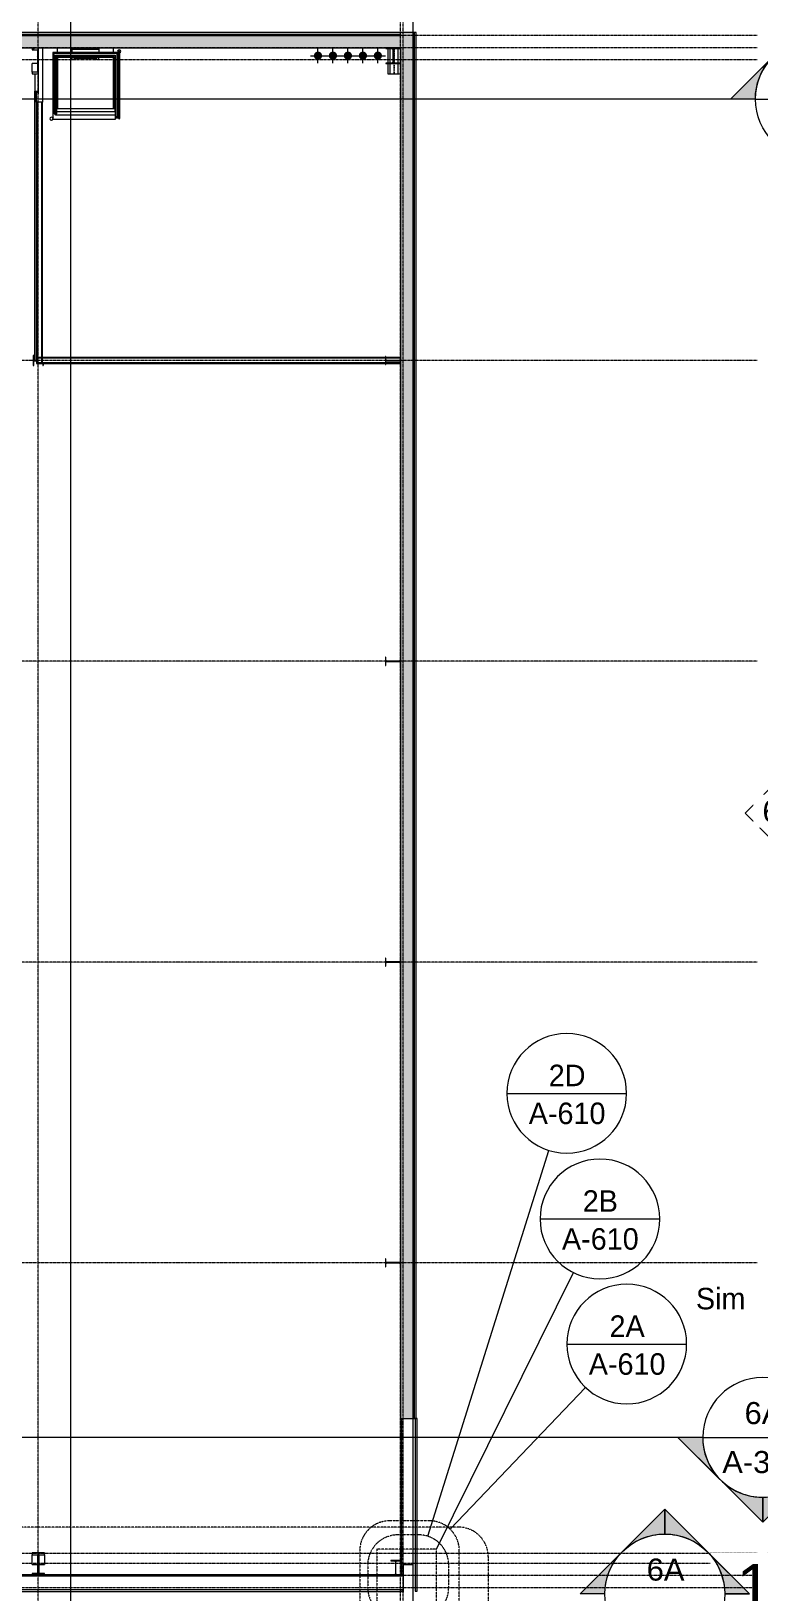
# Model space of a CAD drawing. Header units: inches. Extents: x 21290 to 29202, y -23522 to -20467.
# Drawn here: x 25975 to 26558, y -22373 to -21121 of the extents above; entities that cross this region are included whole.
import ezdxf

# ---------------------------------------------------------------- set-up
doc = ezdxf.new("R2010")
doc.units = ezdxf.units.IN
doc.header["$MEASUREMENT"] = 0
for name, pattern in [('Dash Dot 3_16_', [0.3125, 0.1875, -0.0625, 0, -0.0625]), ('Grid Line 1_2_', [0.875, 0.5, -0.125, 0.125, -0.125]), ('Hidden 1_8_', [0.1875, 0.125, -0.0625])]:
    doc.linetypes.add(name, pattern=pattern)
for name, color, linetype, lineweight in [('A-ANNO-SYMB', 150, 'Continuous', 9), ('A-AREA', 32, 'Continuous', 9), ('A-GLAZ', 151, 'Continuous', 9), ('A-ROOF', 132, 'Continuous', 9), ('A-WALL', 113, 'Continuous', 9), ('A-WALL-PATT', 111, 'Continuous', 25), ('E-POWR-CNTR', 130, 'Continuous', 9), ('E-POWR-DROP', 130, 'Continuous', 9), ('G-ANNO-SYMB', 111, 'Continuous', 9), ('I-WALL', 2, 'Continuous', 9), ('Q-SPCQ', 91, 'Continuous', 9), ('S-BEAM', 12, 'Continuous', 9), ('S-COLS', 52, 'Continuous', 9), ('S-GRID', 1, 'Continuous', 9), ('S-GRID-IDEN', 1, 'Continuous', 9)]:
    doc.layers.add(name, color=color, linetype=linetype, lineweight=lineweight)
doc.styles.add('Arial', font='arial.ttf', dxfattribs={"height": 35.407186})
doc.styles.add('Arial_1', font='arial.ttf', dxfattribs={"height": 17.703593})
doc.styles.add('Century Gothic', font='GOTHIC.TTF', dxfattribs={"height": 17.245342})
pattern_1 = [(45, (0, 0), (-19.00703, 19.00703), []), (45, (0, 28.8), (-19.00703, 19.00703), [])]
pattern_2 = [(0, (0, 0), (61.44, 15.36), [2.534, -43.546, 2.534, -43.546, -245.76]), (0, (0, 0), (61.44, 15.36), [-92.16, 2.534, -89.626, 2.534, -43.546, -107.52]), (0, (0, 0), (61.44, 15.36), [-230.4, 2.534, -28.186, 2.534, -74.266]), (120, (23.04, 7.68), (-44.02215, 45.528601), [2.534, -43.546, 2.534, -43.546, -245.76]), (120, (23.04, 7.68), (-44.02215, 45.528601), [-92.16, 2.534, -89.626, 2.534, -43.546, -107.52]), (120, (23.04, 7.68), (-44.02215, 45.528601), [-230.4, 2.534, -28.186, 2.534, -74.266]), (240, (30.72, 38.4), (-17.41785, -60.888601), [2.534, -43.546, 2.534, -43.546, -245.76]), (240, (30.72, 38.4), (-17.41785, -60.888601), [-92.16, 2.534, -89.626, 2.534, -43.546, -107.52]), (240, (30.72, 38.4), (-17.41785, -60.888601), [-230.4, 2.534, -28.186, 2.534, -74.266])]
pattern_3 = [(161.57, (0.96, 0.96), (-7.6802237, -0.0009796), [0, -54.643, 6.067, 0]), (18.43, (-0.96, 0.96), (-7.6802237, 0.0009796), [0, -54.643, 6.067, 0]), (108.43, (0.96, 0.96), (3.8382953, -19.20136532), [18.211, -42.499]), (71.57, (-0.96, 0.96), (3.8382953, 19.20136532), [18.211, -42.499])]
pattern_4 = [(0, (0, 0), (0, 24), []), (90, (0, 0), (-24, 1e-15), [])]
pattern_5 = [(225, (25980.89, -22360.053), (19.00703, -19.00703), []), (225, (25980.89, -22388.853), (19.00703, -19.00703), [])]

# ---------------------------------------------------------------- blocks, each defined once
blk = doc.blocks.new('W-Wide Flange - W18X40-1630767-Roof Low')
at = {"layer": 'S-BEAM', "color": 8}
for p, q in [((-108.1, -3), (-108.1, 0)), ((-108.1, -3), (108.1, -3)), ((108.1, -1.6), (108.1, -3))]:
    blk.add_line(p, q, dxfattribs=at)
at = {"layer": 'S-BEAM', "color": 8, "linetype": 'Hidden 1_8_'}
blk.add_line((-108.1, -0.2), (-107, -0.2), dxfattribs=at)
blk = doc.blocks.new('W-Wide Flange - W12X26-1530486-Roof Low')
at = {"layer": 'S-BEAM', "color": 8}
for p, q in [((-129.7, 3.2), (-118.1, 3.2)), ((-117.6, 3.2), (-109.1, 3.2)), ((-129.7, -3.2), (-118.1, -3.2)), ((-117.6, -3.2), (-109.1, -3.2))]:
    blk.add_line(p, q, dxfattribs=at)
at = {"layer": 'S-BEAM', "color": 8, "linetype": 'Hidden 1_8_'}
for p, q in [((-129.7, 0.1), (-118.1, 0.1)), ((-117.6, 0.1), (-109.1, 0.1)), ((-129.6, -0.1), (-118.2, -0.1)), ((-117.6, -0.1), (-109.1, -0.1))]:
    blk.add_line(p, q, dxfattribs=at)
blk = doc.blocks.new('columns and girder2 - one-V10-Roof Low')
at = {"layer": 'S-BEAM'}
h = blk.add_hatch(dxfattribs=at)
h.set_pattern_fill('FP_19', color=8, style=0, pattern_type=2)
h.set_pattern_definition(pattern_5)
h.paths.add_polyline_path([(5, -1.3), (-5, -1.3), (-5, -2), (5, -2)], flags=0)
h.paths.add_polyline_path([(3, -17), (-5, -17), (-5, -18.5), (5, -18.5), (5, -17)], flags=0)
h.paths.add_polyline_path([(0, -1204.9), (0, -1206.4), (5, -1206.4), (5, -1204.9), (3, -1204.9)], flags=0)
h.paths.add_polyline_path([(5, -1224.3), (0, -1224.3), (0, -1225.8), (5, -1225.8)], flags=0)
h = blk.add_hatch(dxfattribs=at)
h.set_pattern_fill('FP_19', color=8, style=0, pattern_type=2)
h.set_pattern_definition(pattern_5)
h.paths.add_polyline_path([(0.6, -2), (-0.6, -2), (-0.6, -17), (0.6, -17)], flags=0)
h.paths.add_polyline_path([(0, -1206.4), (0, -1224.3), (0.6, -1224.3), (0.6, -1206.4)], flags=0)
at = {"layer": 'S-BEAM', "color": 7, "lineweight": 13}
for p, q in [((-5, -1.3), (-5, -2)), ((-5, -2), (5, -2)), ((0.6, -2), (-0.6, -2)), ((-0.6, -2), (-0.6, -17)), ((0.6, -17), (0.6, -2)), ((5, -2), (5, -1.3)), ((5, -17), (-5, -17)), ((-5, -17), (-5, -18.5)), ((-5, -18.5), (5, -18.5)), ((-0.6, -17), (0.6, -17)), ((5, -18.5), (5, -17)), ((5, -1204.9), (0, -1204.9)), ((0.6, -1206.4), (0, -1206.4)), ((0, -1206.4), (5, -1206.4)), ((0.6, -1224.3), (0.6, -1206.4)), ((5, -1206.4), (5, -1204.9)), ((0, -1224.3), (0.6, -1224.3)), ((5, -1224.3), (0, -1224.3)), ((5, -1225.8), (5, -1224.3))]:
    blk.add_line(p, q, dxfattribs=at)
at = {"layer": 'S-BEAM', "color": 8}
for p, q in [((-5, -17), (-5, -9.2)), ((-0.6, -9.2), (-5, -9.2)), ((5, -9.2), (0.6, -9.2)), ((5, -9.2), (5, -17)), ((0.6, -1213.3), (5, -1213.3)), ((5, -1206.4), (5, -1213.3))]:
    blk.add_line(p, q, dxfattribs=at)
blk = doc.blocks.new('Girt_C - 8_D-1405607-Roof Low')
at = {"layer": 'S-BEAM', "color": 8}
for p, q in [((26273.4, -22350.9), (26273.4, -22372.9)), ((26273.4, -22350.9), (26273.6, -22350.9)), ((26273.6, -22350.9), (26281.2, -22350.9)), ((26281.2, -22350.9), (26281.4, -22350.9)), ((26281.4, -22372.9), (26281.4, -22350.9))]:
    blk.add_line(p, q, dxfattribs=at)
blk = doc.blocks.new('Girt_Z - 10_D-1732176-Roof Low')
at = {"layer": 'S-BEAM', "color": 8}
for p, q in [((26272.9, -22360.1), (22791.4, -22360.1)), ((26272.9, -22360.2), (22791.4, -22360.2)), ((26263.4, -22359.6), (22799.4, -22359.6)), ((26272.9, -22359.6), (26272, -22359.6)), ((26272.9, -22359.6), (26272.9, -22360.1)), ((26272.9, -22360.1), (26272.9, -22360.2))]:
    blk.add_line(p, q, dxfattribs=at)
blk = doc.blocks.new('Girt_Z - 10_D-1223975-Roof Low')
at = {"layer": 'S-BEAM', "color": 8}
for p, q in [((26271.4, -22233.7), (26271.4, -22347.6)), ((26272, -22233.7), (26272, -22359.6)), ((26272, -22233.7), (26272, -22359.6)), ((26281.4, -22350.9), (26281.4, -22233.7)), ((26271.4, -22348), (26271.4, -22359.1)), ((26272, -22359.6), (26271.4, -22359.6)), ((26272, -22359.6), (26272, -22359.6))]:
    blk.add_line(p, q, dxfattribs=at)
blk = doc.blocks.new('lad500 - Standard-1624177-Roof Low')
at = {"layer": 'Q-SPCQ', "color": 8}
for p, q in [((26029.6, -21135.1), (26007.7, -21135.1)), ((26007.7, -21135.1), (26007.7, -21137.9)), ((26007.9, -21137.9), (26007.9, -21135.2)), ((26007.9, -21135.2), (26029.4, -21135.2)), ((26008.1, -21143.7), (26008.1, -21141.8)), ((26009.6, -21143.7), (26008.1, -21143.7)), ((26009.6, -21142.7), (26009.6, -21141.8)), ((26027.7, -21142.7), (26009.6, -21142.7)), ((26009.6, -21142.7), (26009.6, -21143.7)), ((26027.7, -21142.7), (26027.7, -21141.8)), ((26027.7, -21143.7), (26027.7, -21142.7)), ((26029.2, -21143.7), (26027.7, -21143.7)), ((26029.2, -21141.8), (26029.2, -21143.7)), ((26029.4, -21135.2), (26029.4, -21137.9)), ((26029.6, -21137.9), (26029.6, -21135.1))]:
    blk.add_line(p, q, dxfattribs=at)
blk = doc.blocks.new('RoofHatch_RHSR-FB_1_10228_SafetyRailSource - RoofHatch_RHSR-FB_1_10228_SafetyRailSource-1630512-Roof Low')
at = {"layer": 'A-GLAZ', "color": 8}
for p, q in [((-40.5, 17.4), (-34.1, 17.4)), ((-40.5, -32.4), (-40.5, 17.4)), ((-38.8, 17.4), (-39.2, 17.8)), ((-39.2, 17.8), (-39.2, 17.4)), ((13.2, 17.8), (-39.2, 17.8)), ((-37, -32.4), (-37, 15.6)), ((-37, 15.6), (11, 15.6)), ((10, 16.6), (-36, 16.6)), ((-36, 16.6), (-36, 14.6)), ((-36, 14.6), (10, 14.6)), ((12.9, 17.4), (-32, 17.4)), ((12.4, 16.9), (-32, 16.9)), ((10, 14.6), (-32, 14.6)), ((-32, 13.8), (9.3, 13.8)), ((9.3, 13.8), (9.3, -30.7)), ((10, 14.6), (10, 16.6)), ((10, -31.4), (10, 14.6)), ((11, 15.6), (11, -32.4)), ((12.9, 17.4), (12.4, 16.9)), ((12.4, -33.8), (12.4, 16.9)), ((13.2, 17.8), (12.9, 17.4)), ((12.9, -34.3), (12.9, 17.4)), ((13.2, -34.6), (13.2, 17.8)), ((-34.1, -32.4), (-40.5, -32.4)), ((-39.9, -35.3), (-40, -35.3)), ((-40, -35.3), (-40, -35.8)), ((-40, -35.8), (-39.9, -35.8)), ((-39.9, -35.8), (-39.9, -35.3)), ((-39.9, -35.3), (13.9, -35.3)), ((13.9, -35.8), (-39.9, -35.8)), ((-39.2, -32.4), (-39.2, -34.6)), ((-38.8, -34.3), (-39.2, -34.6)), ((-39.2, -34.6), (13.2, -34.6)), ((-38.8, -32.4), (-38.8, -34.3)), ((-38.3, -33.8), (-38.8, -34.3)), ((-38.8, -34.3), (12.9, -34.3)), ((-38.3, -32.4), (-38.3, -33.8)), ((-38.3, -33.8), (12.4, -33.8)), ((11, -32.4), (-37, -32.4)), ((9.3, -30.7), (-32, -30.7)), ((-32, -31.4), (10, -31.4)), ((12.4, -33.8), (12.9, -34.3)), ((12.9, -34.3), (13.2, -34.6)), ((13.9, -35.3), (13.9, -35.8)), ((14, -35.3), (13.9, -35.3)), ((13.9, -35.8), (14, -35.8)), ((14, -35.8), (14, -35.3))]:
    blk.add_line(p, q, dxfattribs=at)
at = {"layer": 'A-GLAZ', "color": 7, "lineweight": 13}
for p, q in [((-32, 17.4), (-34.1, 17.4)), ((-34.1, 17.4), (-34.1, -32.4)), ((-32, -32.4), (-32, 17.4)), ((-34.1, -32.4), (-32, -32.4))]:
    blk.add_line(p, q, dxfattribs=at)
for centre, start, end in [((-40, 18.7), 360, 180), ((-40, 18.7), 180, 360), ((14.1, -35.5), 360, 166.5752), ((14.1, -35.5), 191.0739, 360)]:
    blk.add_arc(centre, 1.25, start, end, dxfattribs=at)
blk = doc.blocks.new('Section - Section Head - Filled-1526-Roof Low')
at = {"layer": 'G-ANNO-SYMB'}
h = blk.add_hatch(color=256, dxfattribs=at)
edge = h.paths.add_edge_path(flags=0)
edge.add_line((-0.4268, 0.1768), (-0.25, 0.3536))
edge.add_line((-0.25, 0.3536), (-0.25, 0.25))
edge.add_arc((-0.25, 0), 0.25, 90, 135)
h = blk.add_hatch(color=256, dxfattribs=at)
edge = h.paths.add_edge_path(flags=0)
edge.add_arc((-0.25, 0), 0.25, 45, 90)
edge.add_line((-0.25, 0.25), (-0.25, 0.3536))
edge.add_line((-0.25, 0.3536), (-0.0732, 0.1768))
h = blk.add_hatch(color=256, dxfattribs=at)
edge = h.paths.add_edge_path(flags=0)
edge.add_arc((-0.25, 0), 0.2503, 137.9216, 180)
edge.add_line((-0.5003, 0), (-0.6036, 0))
edge.add_line((-0.6036, 0), (-0.4358, 0.1678))
h = blk.add_hatch(color=256, dxfattribs=at)
edge = h.paths.add_edge_path(flags=0)
edge.add_line((-0.0642, 0.1678), (0.1036, 0))
edge.add_line((0.1036, 0), (0.0003, 0))
edge.add_arc((-0.25, 0), 0.2503, 0, 42.0784)
for p, q in [((-0.25, 0.3536), (-0.6036, 0)), ((-0.25, 0.3536), (-0.4268, 0.1768)), ((-0.25, 0.3536), (0.1036, 0)), ((-0.25, 0.25), (-0.25, 0.3536)), ((-0.0732, 0.1768), (-0.25, 0.3536)), ((-0.25, 0.3536), (-0.25, 0.25)), ((-0.4358, 0.1678), (-0.6036, 0)), ((0.1036, 0), (-0.0642, 0.1678)), ((-0.6036, 0), (-0.5003, 0)), ((0.0003, 0), (0.1036, 0)), ((-0.5, 0), (-0.6036, 0)), ((0, 0), (0.1036, 0))]:
    blk.add_line(p, q, dxfattribs=at)
for radius, start, end in [(0.25, 360, 180), (0.25, 90, 135), (0.25, 45, 90), (0.2503, 137.9216, 180), (0.2503, 0, 42.0784), (0.25, 180, 360)]:
    blk.add_arc((-0.25, 0), radius, start, end, dxfattribs=at)
blk = doc.blocks.new('Elevation - Detail Number-93036-Roof Low')
at = {"layer": 'G-ANNO-SYMB'}
for p, q in [((0, 0.25), (-0.25, 0)), ((0.25, 0), (0, 0.25)), ((-0.25, 0), (0.25, 0))]:
    blk.add_line(p, q, dxfattribs=at)
blk = doc.blocks.new('Grid - Grid Head - Circle-14747-Roof Low')
at = {"layer": 'S-GRID-IDEN'}
blk.add_circle((0, 0), 0.25, dxfattribs=at)
blk = doc.blocks.new('Floor Plan - Callout Head-19020-Roof Low')
at = {"layer": 'A-ANNO-SYMB'}
blk.add_line((-0.25, 0), (0.25, 0), dxfattribs=at)
for start, end in [(360, 180), (180, 360)]:
    blk.add_arc((0, 0), 0.25, start, end, dxfattribs=at)

msp = doc.modelspace()

# ---------------------------------------------------------------- hatches: boundary and pattern name
at = {"layer": 'A-WALL-PATT', "lineweight": 9}
h = msp.add_hatch(dxfattribs=at)
h.set_pattern_fill('FP_4', color=8, style=0, pattern_type=2)
h.set_pattern_definition(pattern_4)
h.paths.add_polyline_path([(24539.0462, -21124.3028), (26271.3902, -21124.3028), (26271.3902, -21123.3028), (22780.2652, -21123.3028), (22780.2652, -21124.3028), (24468.8607, -21124.3028)], flags=0)
h = msp.add_hatch(dxfattribs=at)
h.set_pattern_fill('FP_6', color=8, style=0, pattern_type=2)
h.set_pattern_definition(pattern_3)
h.paths.add_polyline_path([(24539.0462, -21134.3028), (26271.3902, -21134.3028), (26271.3902, -21124.3028), (22780.2652, -21124.3028), (22780.2652, -21134.3028), (24468.8607, -21134.3028)], flags=0)
h = msp.add_hatch(dxfattribs=at)
h.set_pattern_fill('FP_6', color=8, style=0, pattern_type=2)
h.set_pattern_definition(pattern_3)
h.paths.add_polyline_path([(26271.3902, -22233.6778), (26281.3902, -22233.6778), (26281.3902, -21121.8028), (26271.3902, -21121.8028), (26271.3902, -22104.3001)], flags=0)
h = msp.add_hatch(dxfattribs=at)
h.set_pattern_fill('FP_4', color=8, style=0, pattern_type=2)
h.set_pattern_definition(pattern_4)
h.paths.add_polyline_path([(26281.3902, -22233.6778), (26282.3902, -22233.6778), (26282.3902, -21121.8028), (26281.3902, -21121.8028), (26281.3902, -22104.3001)], flags=0)
h = msp.add_hatch(dxfattribs=at)
h.set_pattern_fill('FP_7', color=8, style=0, pattern_type=2)
h.set_pattern_definition(pattern_2)
h.paths.add_polyline_path([(25979.3277, -21386.5528), (25979.9527, -21386.5528), (25979.9527, -21177.7071), (25979.3277, -21177.7071), (25979.3277, -21378.0423)], flags=0)
h = msp.add_hatch(dxfattribs=at)
h.set_pattern_fill('FP_7', color=8, style=0, pattern_type=2)
h.set_pattern_definition(pattern_2)
h.paths.add_polyline_path([(25983.5777, -21386.5528), (25984.2027, -21386.5528), (25984.2027, -21177.7071), (25983.5777, -21177.7071), (25983.5777, -21378.0423)], flags=0)
h = msp.add_hatch(dxfattribs=at)
h.set_pattern_fill('FP_7', color=8, style=0, pattern_type=2)
h.set_pattern_definition(pattern_2)
h.paths.add_polyline_path([(25995.3954, -21387.4903), (26271.3902, -21387.4903), (26271.3902, -21386.8653), (25979.3277, -21386.8653), (25979.3277, -21387.4903)], flags=0)
at = {"layer": 'E-POWR-DROP'}
for points in [[(26205.1158, -21143.7925), (26205.9731, -21143.6796), (26206.772, -21143.3487), (26207.4581, -21142.8222), (26207.9845, -21142.1362), (26208.3154, -21141.3373), (26208.4283, -21140.48), (26208.3154, -21139.6226), (26207.9845, -21138.8237), (26207.4581, -21138.1377), (26206.772, -21137.6112), (26205.9731, -21137.2803), (26205.1158, -21137.1675), (26204.2584, -21137.2803), (26203.4595, -21137.6112), (26202.7735, -21138.1377), (26202.2471, -21138.8237), (26201.9161, -21139.6226), (26201.8033, -21140.48), (26201.9161, -21141.3373), (26202.2471, -21142.1362), (26202.7735, -21142.8222), (26203.4595, -21143.3487), (26204.2584, -21143.6796)], [(26217.1158, -21143.7925), (26217.9731, -21143.6796), (26218.772, -21143.3487), (26219.4581, -21142.8222), (26219.9845, -21142.1362), (26220.3154, -21141.3373), (26220.4283, -21140.48), (26220.3154, -21139.6226), (26219.9845, -21138.8237), (26219.4581, -21138.1377), (26218.772, -21137.6112), (26217.9731, -21137.2803), (26217.1158, -21137.1675), (26216.2584, -21137.2803), (26215.4595, -21137.6112), (26214.7735, -21138.1377), (26214.2471, -21138.8237), (26213.9161, -21139.6226), (26213.8033, -21140.48), (26213.9161, -21141.3373), (26214.2471, -21142.1362), (26214.7735, -21142.8222), (26215.4595, -21143.3487), (26216.2584, -21143.6796)], [(26229.1158, -21143.7925), (26229.9731, -21143.6796), (26230.772, -21143.3487), (26231.4581, -21142.8222), (26231.9845, -21142.1362), (26232.3154, -21141.3373), (26232.4283, -21140.48), (26232.3154, -21139.6226), (26231.9845, -21138.8237), (26231.4581, -21138.1377), (26230.772, -21137.6112), (26229.9731, -21137.2803), (26229.1158, -21137.1675), (26228.2584, -21137.2803), (26227.4595, -21137.6112), (26226.7735, -21138.1377), (26226.2471, -21138.8237), (26225.9161, -21139.6226), (26225.8033, -21140.48), (26225.9161, -21141.3373), (26226.2471, -21142.1362), (26226.7735, -21142.8222), (26227.4595, -21143.3487), (26228.2584, -21143.6796)], [(26241.1158, -21143.7925), (26241.9731, -21143.6796), (26242.772, -21143.3487), (26243.4581, -21142.8222), (26243.9845, -21142.1362), (26244.3154, -21141.3373), (26244.4283, -21140.48), (26244.3154, -21139.6226), (26243.9845, -21138.8237), (26243.4581, -21138.1377), (26242.772, -21137.6112), (26241.9731, -21137.2803), (26241.0446, -21137.1768), (26240.2584, -21137.2803), (26239.4595, -21137.6112), (26238.7735, -21138.1377), (26238.2471, -21138.8237), (26237.9161, -21139.6226), (26237.8033, -21140.48), (26237.9161, -21141.3373), (26238.2471, -21142.1362), (26238.7735, -21142.8222), (26239.4595, -21143.3487), (26240.2584, -21143.6796), (26241.0446, -21143.7831)], [(26253.1158, -21143.7925), (26253.9731, -21143.6796), (26254.772, -21143.3487), (26255.4581, -21142.8222), (26255.9845, -21142.1362), (26256.3154, -21141.3373), (26256.4283, -21140.48), (26256.3154, -21139.6226), (26255.9845, -21138.8237), (26255.4581, -21138.1377), (26254.772, -21137.6112), (26253.9731, -21137.2803), (26253.1158, -21137.1675), (26252.2584, -21137.2803), (26251.4595, -21137.6112), (26250.7735, -21138.1377), (26250.2471, -21138.8237), (26249.9161, -21139.6226), (26249.8033, -21140.48), (26249.9161, -21141.3373), (26250.2471, -21142.1362), (26250.7735, -21142.8222), (26251.4595, -21143.3487), (26252.2584, -21143.6796)]]:
    msp.add_hatch(color=8, dxfattribs=at).paths.add_polyline_path(points, flags=0)
at = {"layer": 'S-COLS'}
h = msp.add_hatch(dxfattribs=at)
h.set_pattern_fill('FP_1', color=8, style=0, pattern_type=2)
h.set_pattern_definition(pattern_1)
h.paths.add_polyline_path([(26259.3902, -21146.8028), (26271.3902, -21146.8028), (26271.3902, -21146.3692), (26266.2262, -21146.3692), (26265.7373, -21146.1667), (26265.5348, -21145.6778), (26265.5348, -21135.4278), (26265.7373, -21134.9389), (26266.2262, -21134.7364), (26271.3902, -21134.7364), (26271.3902, -21134.3028), (26259.3902, -21134.3028), (26259.3902, -21134.7364), (26264.5543, -21134.7364), (26265.0432, -21134.9389), (26265.2457, -21135.4278), (26265.2457, -21145.6778), (26265.0432, -21146.1667), (26264.5543, -21146.3692), (26259.3902, -21146.3692)], flags=0)
h = msp.add_hatch(dxfattribs=at)
h.set_pattern_fill('FP_1', color=8, style=0, pattern_type=2)
h.set_pattern_definition(pattern_1)
h.paths.add_polyline_path([(26271.0102, -21629.5478), (26271.3902, -21629.5478), (26271.3902, -21623.0578), (26271.0102, -21623.0578), (26271.0102, -21625.5053), (26270.8103, -21625.9879), (26270.3277, -21626.1878), (26260.2527, -21626.1878), (26259.7701, -21625.9879), (26259.5702, -21625.5053), (26259.5702, -21623.0578), (26259.1902, -21623.0578), (26259.1902, -21629.5478), (26259.5702, -21629.5478), (26259.5702, -21627.1003), (26259.7701, -21626.6177), (26260.2527, -21626.4178), (26270.3277, -21626.4178), (26270.8103, -21626.6177), (26271.0102, -21627.1003)], flags=0)
h = msp.add_hatch(dxfattribs=at)
h.set_pattern_fill('FP_1', color=8, style=0, pattern_type=2)
h.set_pattern_definition(pattern_1)
h.paths.add_polyline_path([(26259.1902, -21870.7978), (26259.5702, -21870.7978), (26259.5702, -21868.3503), (26259.7701, -21867.8677), (26260.2527, -21867.6678), (26270.3277, -21867.6678), (26270.8103, -21867.8677), (26271.0102, -21868.3503), (26271.0102, -21870.7978), (26271.3902, -21870.7978), (26271.3902, -21864.3078), (26271.0102, -21864.3078), (26271.0102, -21866.7553), (26270.8103, -21867.2379), (26270.3277, -21867.4378), (26260.2527, -21867.4378), (26259.7701, -21867.2379), (26259.5702, -21866.7553), (26259.5702, -21864.3078), (26259.1902, -21864.3078)], flags=0)
h = msp.add_hatch(dxfattribs=at)
h.set_pattern_fill('FP_1', color=8, style=0, pattern_type=2)
h.set_pattern_definition(pattern_1)
h.paths.add_polyline_path([(26271.3902, -22359.5528), (26271.3902, -22359.1192), (26268.2262, -22359.1192), (26267.7373, -22358.9167), (26267.5348, -22358.4278), (26267.5348, -22348.6778), (26267.7373, -22348.1889), (26268.2262, -22347.9864), (26271.3902, -22347.9864), (26271.3902, -22347.5528), (26263.3902, -22347.5528), (26263.3902, -22347.9864), (26266.5543, -22347.9864), (26267.0432, -22348.1889), (26267.2457, -22348.6778), (26267.2457, -22358.4278), (26267.0432, -22358.9167), (26266.5543, -22359.1192), (26263.3902, -22359.1192), (26263.3902, -22359.5528)], flags=0)

# ---------------------------------------------------------------- linework, layer by layer
at = {"layer": 'A-ANNO-SYMB'}
for p, q in [((26293.0722, -22328.1651), (26390.1792, -22018.6712)), ((26300.2055, -22338.596), (26409.9116, -22116.6474)), ((26310.993, -22322.4121), (26419.5331, -22208.6958))]:
    msp.add_line(p, q, dxfattribs=at)
at = {"layer": 'A-ANNO-SYMB', "linetype": 'Dash Dot 3_16_'}
for p, q in [((26294.4222, -22315.7732), (26262.5838, -22315.7732)), ((26317.6831, -22320.8209), (25656.1114, -22320.8209)), ((26285.8873, -22327.0644), (26269.0228, -22327.0644)), ((26238.5838, -22339.7732), (26238.5838, -22380.0651)), ((26252.2564, -22338.596), (26252.2564, -22384.0215)), ((26300.2055, -22338.596), (26252.2564, -22338.596)), ((26300.2055, -22384.0215), (26300.2055, -22338.596)), ((26318.4222, -22380.0651), (26318.4222, -22339.7732)), ((26341.6831, -22906.4529), (26341.6831, -22344.8209)), ((26245.0228, -22351.0644), (26245.0228, -22369.4642)), ((26309.8873, -22369.4642), (26309.8873, -22351.0644))]:
    msp.add_line(p, q, dxfattribs=at)
for centre, start, end in [((26262.5838, -22339.7732), 90, 180), ((26294.4222, -22339.7732), 0, 90), ((26269.0228, -22351.0644), 90, 180), ((26285.8873, -22351.0644), 0, 90), ((26317.6831, -22344.8209), 0, 90), ((26269.0228, -22369.4642), 180, 270), ((26285.8873, -22369.4642), 270, 0)]:
    msp.add_arc(centre, 24, start, end, dxfattribs=at)
at = {"layer": 'A-AREA', "color": 8}
msp.add_line((25984.5211, -21175.9278), (25984.5211, -21134.3028), dxfattribs=at)
at = {"layer": 'A-ROOF', "color": 8}
for p, q in [((25980.8902, -21134.3028), (25980.8902, -21171.2106)), ((25996.3902, -21137.8567), (25996.3902, -21134.3028)), ((26040.8902, -21134.3028), (26040.8902, -21137.8567)), ((26261.3902, -21146.3692), (26261.3902, -21134.7364)), ((26261.3902, -21155.3028), (26261.3902, -21146.8028)), ((26271.3902, -21155.3028), (26261.3902, -21155.3028))]:
    msp.add_line(p, q, dxfattribs=at)
at = {"layer": 'A-WALL', "color": 7, "lineweight": 13}
for p, q in [((26283.8902, -21121.8028), (22778.8892, -21121.8028)), ((22780.2652, -21123.3028), (26271.3902, -21123.3028)), ((22780.2652, -21124.3028), (26271.3902, -21124.3028)), ((26271.3902, -21124.3028), (26271.3902, -21121.8028)), ((26281.3902, -22233.6778), (26281.3902, -21121.8028)), ((26282.3902, -22233.6778), (26282.3902, -21121.8028)), ((26283.8902, -22233.6778), (26283.8902, -21121.8028)), ((22780.2652, -21134.3028), (26271.3902, -21134.3028)), ((26271.3902, -21134.3028), (26271.3902, -22233.6778)), ((25979.9527, -21177.7071), (25979.9527, -21386.5528)), ((25983.5777, -21177.7071), (25983.5777, -21386.5528)), ((26271.3902, -21383.2403), (25979.3277, -21383.2403)), ((26271.3902, -21386.8653), (25979.3277, -21386.8653)), ((26271.3902, -22233.6778), (26283.8902, -22233.6778)), ((26283.1028, -22233.7403), (26283.1028, -22372.1788)), ((26284.6776, -22233.7403), (26283.1028, -22233.7403)), ((26284.6776, -22372.1788), (26284.6776, -22233.7403)), ((26272.5777, -22371.0315), (22778.9517, -22371.0315)), ((22778.9517, -22372.6063), (26272.5777, -22372.6063)), ((26272.5777, -22372.6063), (26272.5777, -22371.0315)), ((26283.1028, -22372.1788), (26284.6776, -22372.1788))]:
    msp.add_line(p, q, dxfattribs=at)
at = {"layer": 'A-WALL', "color": 8}
for p, q in [((22795.6901, -22358.8028), (26267.0904, -22358.8028)), ((26267.6901, -22358.8028), (26271.3902, -22358.8028)), ((26272.035, -22358.8028), (26273.3907, -22358.8028))]:
    msp.add_line(p, q, dxfattribs=at)
at = {"layer": 'E-POWR-CNTR', "color": 8}
for p, q in [((26199.1158, -21140.48), (26211.1158, -21140.48)), ((26205.1158, -21146.48), (26205.1158, -21134.48)), ((26211.1158, -21140.48), (26223.1158, -21140.48)), ((26217.1158, -21146.48), (26217.1158, -21134.48)), ((26223.1158, -21140.48), (26235.1158, -21140.48)), ((26229.1158, -21146.48), (26229.1158, -21134.48)), ((26235.1158, -21140.48), (26247.1158, -21140.48)), ((26241.1158, -21146.48), (26241.1158, -21134.48)), ((26247.1158, -21140.48), (26259.1158, -21140.48)), ((26253.1158, -21146.48), (26253.1158, -21134.48))]:
    msp.add_line(p, q, dxfattribs=at)
at = {"layer": 'G-ANNO-SYMB'}
for p, q in [((26006.817, -20822.3201), (26006.817, -23247.8594)), ((26555.8237, -21175.3457), (22772.6363, -21175.3457)), ((26555.8237, -21175.3457), (26651.8237, -21175.3457)), ((26513.6151, -22248.8331), (21679.2435, -22248.8331)), ((26513.6151, -22248.8331), (26609.6151, -22248.8331))]:
    msp.add_line(p, q, dxfattribs=at)
at = {"layer": 'I-WALL', "color": 8}
for p, q in [((25978.4527, -21168.9308), (25978.4527, -21155.1617)), ((25978.4527, -21384.9103), (25978.4527, -21170.0075)), ((25980.8902, -21170.0075), (25978.4527, -21170.0075)), ((25979.3277, -21177.7071), (25979.3277, -21170.0075)), ((25984.2027, -21171.2106), (25984.2027, -21177.7071)), ((25979.3277, -21384.9103), (25978.4527, -21384.9103))]:
    msp.add_line(p, q, dxfattribs=at)
at = {"layer": 'I-WALL', "color": 7, "lineweight": 13}
for p, q in [((25984.2027, -21177.7071), (25979.3277, -21177.7071)), ((25979.3277, -21177.7071), (25979.3277, -21387.4903)), ((25984.2027, -21386.5528), (25984.2027, -21177.7071)), ((26271.3902, -21382.6153), (25979.3277, -21382.6153)), ((25979.3277, -21386.5528), (25984.2027, -21386.5528)), ((25979.3277, -21387.4903), (26271.3902, -21387.4903))]:
    msp.add_line(p, q, dxfattribs=at)
at = {"layer": 'S-COLS', "color": 7, "lineweight": 13}
for p, q in [((26271.3902, -21134.3028), (26259.3902, -21134.3028)), ((26259.3902, -21134.3028), (26259.3902, -21134.7364)), ((26259.3902, -21134.7364), (26264.5543, -21134.7364)), ((26265.2457, -21135.4278), (26265.2457, -21145.6778)), ((26265.5348, -21145.6778), (26265.5348, -21135.4278)), ((26266.2262, -21134.7364), (26271.3902, -21134.7364)), ((26271.3902, -21134.7364), (26271.3902, -21134.3028)), ((26264.5543, -21146.3692), (26259.3902, -21146.3692)), ((26259.3902, -21146.3692), (26259.3902, -21146.8028)), ((26259.3902, -21146.8028), (26271.3902, -21146.8028)), ((26271.3902, -21146.3692), (26266.2262, -21146.3692)), ((26271.3902, -21146.8028), (26271.3902, -21146.3692)), ((26259.5702, -21381.8078), (26259.1902, -21381.8078)), ((26259.1902, -21381.8078), (26259.1902, -21388.2978)), ((26259.1902, -21388.2978), (26259.5702, -21388.2978)), ((26259.5702, -21384.2553), (26259.5702, -21381.8078)), ((26259.5702, -21388.2978), (26259.5702, -21385.8503)), ((26270.3277, -21384.9378), (26260.2527, -21384.9378)), ((26260.2527, -21385.1678), (26270.3277, -21385.1678)), ((26271.3902, -21381.8078), (26271.0102, -21381.8078)), ((26271.0102, -21381.8078), (26271.0102, -21384.2553)), ((26271.0102, -21385.8503), (26271.0102, -21388.2978)), ((26271.0102, -21388.2978), (26271.3902, -21388.2978)), ((26271.3902, -21388.2978), (26271.3902, -21381.8078)), ((26259.5702, -21623.0578), (26259.1902, -21623.0578)), ((26259.1902, -21623.0578), (26259.1902, -21629.5478)), ((26259.1902, -21629.5478), (26259.5702, -21629.5478)), ((26259.5702, -21625.5053), (26259.5702, -21623.0578)), ((26259.5702, -21629.5478), (26259.5702, -21627.1003)), ((26270.3277, -21626.1878), (26260.2527, -21626.1878)), ((26260.2527, -21626.4178), (26270.3277, -21626.4178)), ((26271.3902, -21623.0578), (26271.0102, -21623.0578)), ((26271.0102, -21623.0578), (26271.0102, -21625.5053)), ((26271.0102, -21627.1003), (26271.0102, -21629.5478)), ((26271.0102, -21629.5478), (26271.3902, -21629.5478)), ((26271.3902, -21629.5478), (26271.3902, -21623.0578)), ((26259.5702, -21864.3078), (26259.1902, -21864.3078)), ((26259.1902, -21864.3078), (26259.1902, -21870.7978)), ((26259.5702, -21866.7553), (26259.5702, -21864.3078)), ((26259.5702, -21870.7978), (26259.5702, -21868.3503)), ((26270.3277, -21867.4378), (26260.2527, -21867.4378)), ((26260.2527, -21867.6678), (26270.3277, -21867.6678)), ((26271.3902, -21864.3078), (26271.0102, -21864.3078)), ((26271.0102, -21864.3078), (26271.0102, -21866.7553)), ((26271.0102, -21868.3503), (26271.0102, -21870.7978)), ((26271.3902, -21870.7978), (26271.3902, -21864.3078)), ((26259.1902, -21870.7978), (26259.5702, -21870.7978)), ((26271.0102, -21870.7978), (26271.3902, -21870.7978)), ((26259.5702, -22105.5578), (26259.1902, -22105.5578)), ((26259.1902, -22105.5578), (26259.1902, -22112.0478)), ((26259.5702, -22108.0053), (26259.5702, -22105.5578)), ((26271.3902, -22105.5578), (26271.0102, -22105.5578)), ((26271.0102, -22105.5578), (26271.0102, -22108.0053)), ((26271.3902, -22112.0478), (26271.3902, -22105.5578)), ((26259.1902, -22112.0478), (26259.5702, -22112.0478)), ((26259.5702, -22112.0478), (26259.5702, -22109.6003)), ((26270.3277, -22108.6878), (26260.2527, -22108.6878)), ((26260.2527, -22108.9178), (26270.3277, -22108.9178)), ((26271.0102, -22109.6003), (26271.0102, -22112.0478)), ((26271.0102, -22112.0478), (26271.3902, -22112.0478)), ((26271.3902, -22347.5528), (26263.3902, -22347.5528)), ((26263.3902, -22347.5528), (26263.3902, -22347.9864)), ((26263.3902, -22347.9864), (26266.5543, -22347.9864)), ((26267.2457, -22348.6778), (26267.2457, -22358.4278)), ((26267.5348, -22358.4278), (26267.5348, -22348.6778)), ((26268.2262, -22347.9864), (26271.3902, -22347.9864)), ((26271.3902, -22347.9864), (26271.3902, -22347.5528)), ((26266.5543, -22359.1192), (26263.3902, -22359.1192)), ((26263.3902, -22359.1192), (26263.3902, -22359.5528)), ((26263.3902, -22359.5528), (26271.3902, -22359.5528)), ((26271.3902, -22359.1192), (26268.2262, -22359.1192)), ((26271.3902, -22359.5528), (26271.3902, -22359.1192))]:
    msp.add_line(p, q, dxfattribs=at)
at = {"layer": 'S-COLS', "color": 8}
for p, q in [((25977.3252, -21381.0528), (25976.8902, -21381.0528)), ((25976.8902, -21381.0528), (25976.8902, -21389.0528)), ((25977.3252, -21381.0528), (25977.3252, -21384.2203)), ((25976.8902, -21389.0528), (25977.3252, -21389.0528)), ((25977.3252, -21389.0528), (25977.3252, -21385.8853)), ((25978.0152, -21385.1953), (25979.3277, -21385.1953)), ((25984.4552, -21387.4903), (25984.4552, -21389.0528)), ((25984.4552, -21389.0528), (25984.8902, -21389.0528)), ((25984.8902, -21387.4903), (25984.8902, -21389.0528))]:
    msp.add_line(p, q, dxfattribs=at)
at = {"layer": 'S-COLS', "color": 7, "lineweight": 13}
for centre, radius, start, end in [((26264.5543, -21135.4278), 0.6914, 0, 90), ((26266.2262, -21135.4278), 0.6914, 90, 180), ((26264.5543, -21145.6778), 0.6914, 270, 0), ((26266.2262, -21145.6778), 0.6914, 180, 270), ((26260.2527, -21384.2553), 0.6825, 180, 270), ((26260.2527, -21385.8503), 0.6825, 90, 180), ((26270.3277, -21384.2553), 0.6825, 270, 0), ((26270.3277, -21385.8503), 0.6825, 0, 90), ((26260.2527, -21625.5053), 0.6825, 180, 270), ((26260.2527, -21627.1003), 0.6825, 90, 180), ((26270.3277, -21625.5053), 0.6825, 270, 0), ((26270.3277, -21627.1003), 0.6825, 0, 90), ((26260.2527, -21866.7553), 0.6825, 180, 270), ((26260.2527, -21868.3503), 0.6825, 90, 180), ((26270.3277, -21866.7553), 0.6825, 270, 0), ((26270.3277, -21868.3503), 0.6825, 0, 90), ((26260.2527, -22108.0053), 0.6825, 180, 270), ((26260.2527, -22109.6003), 0.6825, 90, 180), ((26270.3277, -22108.0053), 0.6825, 270, 0), ((26270.3277, -22109.6003), 0.6825, 0, 90), ((26266.5543, -22348.6778), 0.6914, 0, 90), ((26268.2262, -22348.6778), 0.6914, 90, 180), ((26266.5543, -22358.4278), 0.6914, 270, 0), ((26268.2262, -22358.4278), 0.6914, 180, 270)]:
    msp.add_arc(centre, radius, start, end, dxfattribs=at)
at = {"layer": 'S-COLS', "color": 8}
for centre, start, end in [((25978.0152, -21384.2203), 180, 255.5454053), ((25978.0152, -21385.8853), 90, 180)]:
    msp.add_arc(centre, 0.69, start, end, dxfattribs=at)
at = {"layer": 'S-GRID', "linetype": 'Grid Line 1_2_'}
for p, q in [((25980.8902, -23275.7461), (25980.8902, -20589.4773)), ((26271.3902, -23275.7461), (26271.3902, -20589.4773)), ((26273.3902, -23275.7461), (26273.3902, -20589.4773)), ((26281.3902, -23275.7461), (26281.3902, -20589.4773)), ((25980.8902, -23275.7461), (25980.8902, -20724.9518)), ((26281.3902, -23425.7461), (26281.3902, -20724.9518)), ((26557.3237, -21124.3028), (21423.737, -21124.3028)), ((26557.3237, -21134.3028), (21423.737, -21134.3028)), ((26557.3237, -21143.8028), (21423.737, -21143.8028)), ((26557.3237, -21385.0528), (21423.737, -21385.0528)), ((26557.3237, -21385.0528), (21423.737, -21385.0528)), ((26557.3237, -21626.3028), (21423.737, -21626.3028)), ((26557.3237, -21626.3028), (21423.737, -21626.3028)), ((26557.3237, -21867.5528), (21423.737, -21867.5528)), ((26557.3237, -21867.5528), (21423.737, -21867.5528)), ((26557.3237, -22108.8028), (21423.737, -22108.8028)), ((26557.3237, -22108.8028), (21423.737, -22108.8028)), ((26557.3237, -22342.0528), (21519.737, -22342.0528)), ((26557.3237, -22350.0528), (21423.737, -22350.0528)), ((26557.3237, -22359.5528), (21423.737, -22359.5528))]:
    msp.add_line(p, q, dxfattribs=at)

# ---------------------------------------------------------------- block references
at = {"layer": 'A-ANNO-SYMB', "xscale": 191.9999999999999, "yscale": 191.9999999999999, "zscale": 191.9999999999999}
for p in [(26404.549, -21972.8727), (26431.181, -22073.617), (26452.6747, -22173.9736)]:
    msp.add_blockref('Floor Plan - Callout Head-19020-Roof Low', p, dxfattribs=at)
at = {"layer": 'A-GLAZ', "color": 250, "rotation": 89.99999999999999}
msp.add_blockref('RoofHatch_RHSR-FB_1_10228_SafetyRailSource - RoofHatch_RHSR-FB_1_10228_SafetyRailSource-1630512-Roof Low', (26010.2113, -21151.0701), dxfattribs=at)
at = {"layer": 'G-ANNO-SYMB', "extrusion": (0, 0, -1), "xscale": 191.9999999999999, "yscale": 191.9999999999999, "zscale": 191.9999999999999}
msp.add_blockref('Section - Section Head - Filled-1526-Roof Low', (-26555.8237, -21175.3457), dxfattribs=at)
at = {"layer": 'G-ANNO-SYMB', "xscale": 191.9999999999999, "yscale": 191.9999999999999, "zscale": 191.9999999999999}
for name, p, rotation in [('Elevation - Detail Number-93036-Roof Low', (26595.4573, -21748.1716), 90), ('Section - Section Head - Filled-1526-Roof Low', (26513.6151, -22248.8331), 180)]:
    msp.add_blockref(name, p, dxfattribs=dict(at, rotation=rotation))
at = {"layer": 'Q-SPCQ', "color": 8}
msp.add_blockref('lad500 - Standard-1624177-Roof Low', (0, 0), dxfattribs=at)
at = {"layer": 'S-BEAM', "color": 8}
for name, p, rotation in [('columns and girder2 - one-V10-Roof Low', (25980.8902, -22360.0528), 180), ('W-Wide Flange - W12X26-1530486-Roof Low', (26266.0152, -21264.4278), 270), ('W-Wide Flange - W18X40-1630767-Roof Low', (25980.8902, -21276.9918), 270)]:
    msp.add_blockref(name, p, dxfattribs=dict(at, rotation=rotation))
for name in ['Girt_Z - 10_D-1223975-Roof Low', 'Girt_C - 8_D-1405607-Roof Low', 'Girt_Z - 10_D-1732176-Roof Low']:
    msp.add_blockref(name, (0, 0), dxfattribs=at)
at = {"layer": 'S-GRID-IDEN', "xscale": 191.9999999999999, "yscale": 191.9999999999999, "zscale": 191.9999999999999, "rotation": 89.99999999999982}
msp.add_blockref('Grid - Grid Head - Circle-14747-Roof Low', (26605.3237, -22369.5528), dxfattribs=at)

# ---------------------------------------------------------------- texts
at = {"layer": 'A-ANNO-SYMB', "char_height": 17.24534, "line_spacing_factor": 0.984117, "style": 'Century Gothic'}
for s, insert, width, attachment_point in [('2D', (26404.8258, -21949.8913), 36.72, 2), ('A-610', (26404.8258, -21980.2758), 77.76, 2), ('2B', (26431.4578, -22050.6356), 31.968, 2), ('A-610', (26431.4578, -22081.0201), 77.76, 2), ('Sim', (26508.0988, -22128.9006), 46.224, 1), ('2A', (26452.9516, -22150.9922), 36.936, 2), ('A-610', (26452.9516, -22181.3767), 77.76, 2)]:
    msp.add_mtext(s, dxfattribs=dict(at, insert=insert, width=width, attachment_point=attachment_point))
at = {"layer": 'G-ANNO-SYMB', "char_height": 17.70359, "attachment_point": 2, "line_spacing_factor": 0.938532, "style": 'Arial_1'}
for s, insert, width in [('6A', (26562.2299, -22220.4948), 36.072), ('A-301', (26562.2299, -22259.7673), 78.624), ('6A', (26483.7762, -22346.0187), 36.072)]:
    msp.add_mtext(s, dxfattribs=dict(at, insert=insert, width=width))

# ---------------------------------------------------------------- next in the draw order: texts
at = {"layer": 'G-ANNO-SYMB', "insert": (26576.5458, -21737.6013), "char_height": 17.70359, "width": 36.072, "attachment_point": 2, "line_spacing_factor": 0.938532, "style": 'Arial_1', "bg_fill": 3, "box_fill_scale": 1.25, "bg_fill_color": 0, "bg_fill_transparency": 0}
msp.add_mtext('6B', dxfattribs=at)
at = {"layer": 'S-GRID-IDEN', "insert": (26605.5186, -22350.4933), "char_height": 35.40719, "width": 153.792, "attachment_point": 2, "line_spacing_factor": 0.938532, "style": 'Arial', "bg_fill": 3, "box_fill_scale": 1.25, "bg_fill_color": 0, "bg_fill_transparency": 0}
msp.add_mtext('1-A.G', dxfattribs=at)

# ---------------------------------------------------------------- next in the draw order: linework, layer by layer
at = {"layer": 'S-GRID', "linetype": 'Grid Line 1_2_'}
for p, q in [((26557.3237, -22359.5528), (21423.737, -22359.5528)), ((26557.3237, -22369.5528), (21423.737, -22369.5528))]:
    msp.add_line(p, q, dxfattribs=at)

# ---------------------------------------------------------------- next in the draw order: block references
at = {"layer": 'G-ANNO-SYMB', "extrusion": (0, 0, -1), "xscale": 191.9999999999999, "yscale": 191.9999999999999, "zscale": 191.9999999999999}
msp.add_blockref('Section - Section Head - Filled-1526-Roof Low', (-26435.1614, -22374.357), dxfattribs=at)

doc.saveas('drawing.dxf')
